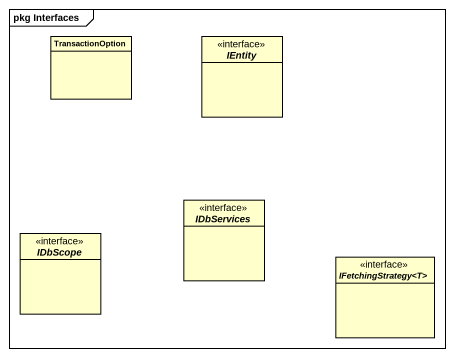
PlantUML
@startuml
mainframe pkg Interfaces
hide circle
hide empty members
class TransactionOption
interface IEntity
interface IDbScope
interface IDbServices
interface "IFetchingStrategy<T>" as IFetchingStrategy_T
@enduml
